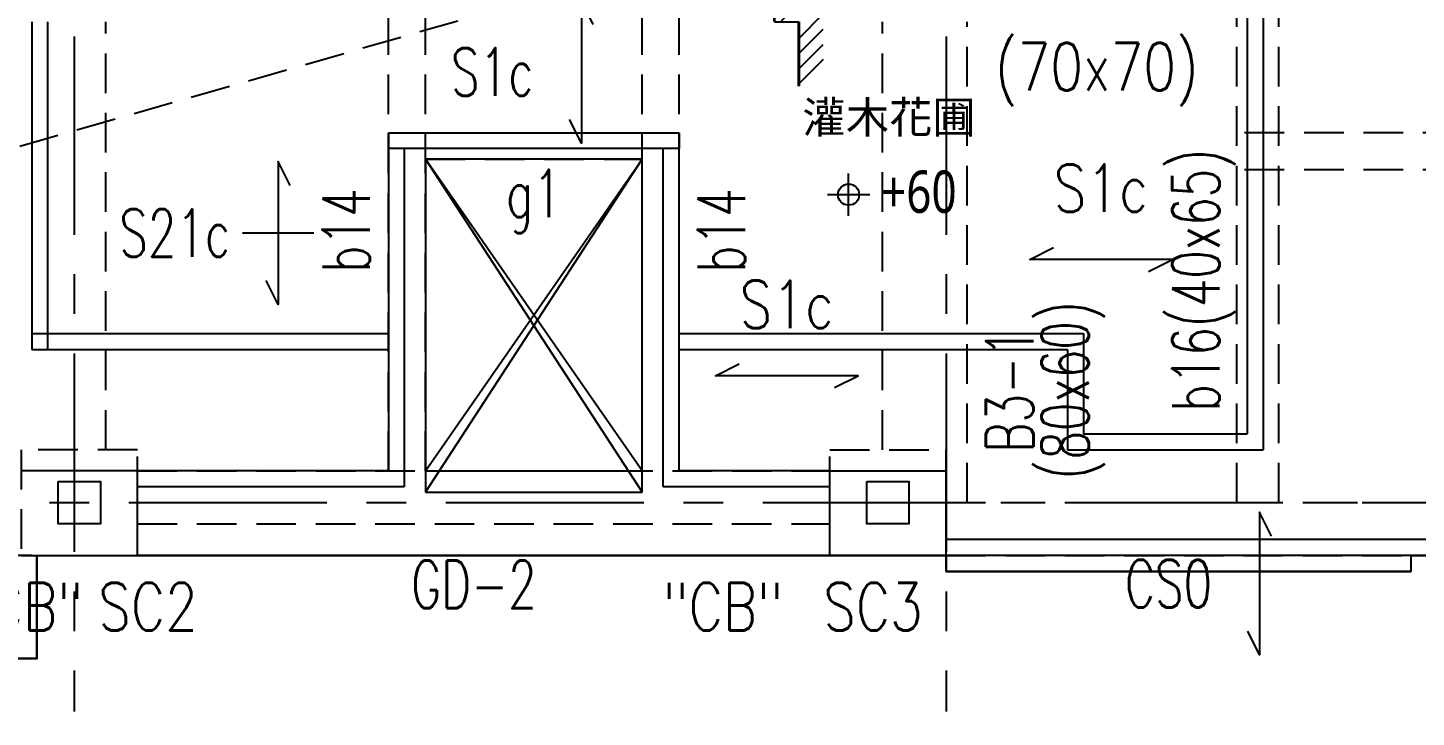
# Model space of a CAD drawing. Header units: millimetres. Extents: x -3377 to 119122, y -22007 to 15479.
# Drawn here: x 77318 to 78632, y 791 to 1443 of the extents above; entities that cross this region are included whole.
import ezdxf
from ezdxf.enums import TextEntityAlignment as Align

# ---------------------------------------------------------------- set-up
doc = ezdxf.new("R2010")
doc.units = ezdxf.units.MM
doc.header["$LTSCALE"] = 150
doc.header["$MEASUREMENT"] = 0
doc.linetypes.add('CENTER', pattern=[2, 1.25, -0.25, 0.25, -0.25])
doc.linetypes.add('HIDDEN', pattern=[0.375, 0.25, -0.125])
doc.layers.get('0').update_dxf_attribs({"plot": 0})
for name, color, linetype in [('COL', 1, 'Continuous'), ('S-COL', 7, 'Continuous'), ('S-COLB', 4, 'HIDDEN'), ('S-GRID', 1, 'CENTER'), ('S-OPEN', 13, 'Continuous'), ('S-RCBMB', 3, 'HIDDEN'), ('S-RCBMG', 2, 'HIDDEN'), ('S-SLAB', 5, 'Continuous'), ('S-SLABT', 2, 'Continuous'), ('S-TEXTB', 3, 'Continuous'), ('S-TEXTC', 3, 'Continuous'), ('S-TEXTG', 2, 'Continuous'), ('S-THIN', 201, 'Continuous'), ('SYM', 3, 'Continuous'), ('TEXT', 2, 'Continuous'), ('WALL2', 3, 'Continuous'), ('WALL3', 4, 'Continuous'), ('鋪面', 7, 'Continuous')]:
    doc.layers.add(name, color=color, linetype=linetype)
doc.layers.add('S-ARCH', color=252, linetype='Continuous', plot=False)
doc.styles.add('3E', font='simplex.shx', dxfattribs={"width": 0.8, "height": 45, "bigfont": 'dayus.shx'})
doc.styles.add('C1', font='', dxfattribs={"bigfont": 'japanese.shx'})
doc.styles.add('CS4', font='romans.shx', dxfattribs={"width": 0.7, "height": 45, "bigfont": 'lsp.shx'})
doc.styles.add('HH', font='')
doc.styles.get('C1').set_extended_font_data('微軟正黑體')
doc.styles.get('HH').set_extended_font_data('Microsoft JhengHei')

# ---------------------------------------------------------------- blocks, each defined once
blk = doc.blocks.new('COL(2F-16F)')
for points in [[(-7350.9, -2835.9), (-7460.9, -2835.9), (-7460.9, -2935.9), (-7350.9, -2935.9)], [(-6695.9, -2835.9), (-6585.9, -2835.9), (-6585.9, -2935.9), (-6695.9, -2935.9)]]:
    blk.add_lwpolyline(points, close=True)
blk = doc.blocks.new('LINE(2)')
at = {"layer": 'S-GRID'}
for points in [[(-7410.87, -344.9), (-7410.87, -3083.41)], [(-6585.87, -344.9), (-6585.87, -3083.41)], [(-8859.11, -2885.91), (-5430.87, -2885.91)]]:
    blk.add_lwpolyline(points, dxfattribs=at)
blk = doc.blocks.new('S-COL(R1)')
for points in [[(89457.3, 1014.2), (89497.3, 1014.2), (89497.3, 974.2), (89457.3, 974.2)], [(90222.3, 1014.2), (90262.3, 1014.2), (90262.3, 974.2), (90222.3, 974.2)]]:
    blk.add_lwpolyline(points, close=True)
blk = doc.blocks.new('NTSELCH1')
at = {"layer": 'S-THIN'}
for p, q in [((-2.497, 1.536), (-4.033, 0)), ((-1.539, 1.536), (-3.075, 0)), ((-0.581, 1.536), (-2.117, 0)), ((0, 1.159), (-1.177, -0.018)), ((0, 1.536), (0, 0)), ((1.05, 0), (-0.486, -1.536)), ((2.008, 0), (0.472, -1.536)), ((2.966, 0), (1.43, -1.536)), ((3.924, 0), (2.37, -1.554))]:
    blk.add_line(p, q, dxfattribs=at)
at = {"layer": 'S-THIN', "const_width": 0.169}
for points in [[(-4.074, 1.536), (0, 1.536)], [(4.074, 0), (0, 0)]]:
    blk.add_lwpolyline(points, dxfattribs=at)
blk = doc.blocks.new('DwFm')
at = {"layer": 'DEFPOINTS', "color": 252, "linetype": 'HIDDEN'}
blk.add_lwpolyline([(-6560.9, -6171), (-12110.4, -7760.1)], dxfattribs=at)
blk = doc.blocks.new('A$C491E6EDE')
at = {"color": 252}
for p, q in [((-870, -645), (-870, -742.5)), ((-870, -742.5), (-870, -645)), ((-870, -645), (-870, -742.5)), ((-120, -645), (-775, -645)), ((-10, -645), (-10, -660)), ((430, -660), (430, -645)), ((-10, -660), (-10, -660)), ((-10, -660), (430, -660)), ((-870, -742.5), (-1155, -742.5)), ((-1155, -742.5), (-870, -742.5)), ((-870, -742.5), (-1155, -742.5))]:
    blk.add_line(p, q, dxfattribs=at)
at = {"layer": 'COL', "color": 252}
for p, q in [((-775, -565), (-885, -565)), ((-775, -645), (-775, -565)), ((-120, -565), (-10, -565)), ((-120, -645), (-120, -565)), ((-10, -565), (-10, -645)), ((-885, -645), (-775, -645)), ((-10, -645), (-120, -645))]:
    blk.add_line(p, q, dxfattribs=at)
at = {"layer": 'SYM', "color": 252}
for p, q in [((-102.1, -323.6), (-102.1, -283.6)), ((-122.1, -303.6), (-82.1, -303.6))]:
    blk.add_line(p, q, dxfattribs=at)
blk.add_circle((-102.1, -303.6), 10, dxfattribs=at)
at = {"layer": 'WALL2', "color": 252}
for p, q in [((275, -70), (275, -530)), ((290, -70), (290, -545)), ((-875, -140), (-875, -450)), ((-860, -140), (-860, -450)), ((-875, -435), (-537.5, -435)), ((-262.5, -435), (120, -435)), ((120, -435), (120, -530)), ((-875, -450), (-537.5, -450)), ((-262.5, -450), (105, -450)), ((105, -450), (105, -545)), ((120, -530), (275, -530)), ((105, -545), (290, -545))]:
    blk.add_line(p, q, dxfattribs=at)
at = {"layer": 'WALL3', "color": 252}
for p, q in [((-537.5, -245), (-537.5, -565)), ((-537.5, -260), (-537.5, -245)), ((-537.5, -245), (-262.5, -245)), ((-262.5, -565), (-262.5, -245)), ((-262.5, -245), (-262.5, -260)), ((-262.5, -245), (-262.5, -260)), ((-262.5, -260), (-537.5, -260)), ((-522.5, -260), (-522.5, -580)), ((-277.5, -580), (-277.5, -260)), ((-537.5, -565), (-775, -565)), ((-120, -565), (-262.5, -565)), ((-522.5, -580), (-775, -580)), ((-120, -580), (-277.5, -580)), ((-120, -645), (-120, -580)), ((1050, -630), (-10, -630)), ((-875, -645), (-1760, -645)), ((1065, -645), (-120, -645))]:
    blk.add_line(p, q, dxfattribs=at)
at = {"layer": '鋪面', "color": 252}
for p, q in [((-502.5, -585), (-297.5, -270)), ((-502.5, -270), (-297.5, -585)), ((-297.5, -270), (-502.5, -270)), ((-502.5, -270), (-502.5, -585)), ((-297.5, -585), (-297.5, -270)), ((-502.5, -585), (-297.5, -585))]:
    blk.add_line(p, q, dxfattribs=at)
at = {"layer": 'SYM', "color": 252, "style": 'C1', "width": 0.8}
blk.add_text('+60', height=40, dxfattribs=at).set_placement((-71.4, -300.8), align=Align.MIDDLE_LEFT)
at = {"layer": 'TEXT', "color": 252, "style": 'HH'}
blk.add_text('灌木花圃', height=30, dxfattribs=at).set_placement((-63.8, -245.4), align=Align.CENTER)
blk = doc.blocks.new('2022-0217')
blk.add_blockref('A$C491E6EDE', (66086.5, -6171))

msp = doc.modelspace()

# ---------------------------------------------------------------- linework, layer by layer
at = {"layer": 'S-OPEN'}
for p, q in [((77694.43, 1024.16), (77899.43, 1319.16)), ((77899.43, 1024.16), (77694.43, 1319.16))]:
    msp.add_line(p, q, dxfattribs=at)
at = {"layer": 'S-RCBMB'}
for p, q in [((78461.93, 994.16), (78461.93, 1519.16)), ((78501.93, 994.16), (78501.93, 1519.16)), ((77659.43, 1024.16), (77659.43, 1459.16)), ((77694.43, 1024.16), (77694.43, 1459.16)), ((77899.43, 1024.16), (77899.43, 1459.16)), ((77934.43, 1024.16), (77934.43, 1459.16)), ((77694.43, 1344.16), (77899.43, 1344.16)), ((79181.93, 1344.16), (78466.93, 1344.16)), ((77694.43, 1319.16), (77899.43, 1319.16)), ((79181.93, 1309.16), (78466.93, 1309.16))]:
    msp.add_line(p, q, dxfattribs=at)
at = {"layer": 'S-RCBMG'}
for p, q in [((77391.93, 1044.16), (77391.93, 1449.16)), ((78126.93, 1044.16), (78126.93, 1449.16)), ((78206.93, 994.16), (78206.93, 1449.16)), ((77421.93, 1024.16), (78076.93, 1024.16)), ((78186.93, 994.16), (79181.93, 994.16)), ((77421.93, 974.16), (78076.93, 974.16)), ((78186.93, 944.16), (79181.93, 944.16))]:
    msp.add_line(p, q, dxfattribs=at)
at = {"layer": 'S-SLAB'}
msp.add_lwpolyline([(77041.93, 846.66), (77326.93, 846.66), (77326.93, 944.16), (78186.93, 944.16), (78186.93, 944.16), (78186.93, 929.16), (78626.93, 929.16), (78626.93, 944.16), (79291.93, 944.16), (79291.93, 1044.16), (79276.93, 1044.16), (79276.93, 1519.16), (79291.93, 1519.16), (79291.93, 1619.16), (79276.93, 1619.16), (79276.93, 2084.16), (79276.93, 2084.16), (79276.93, 2259.16), (79291.93, 2259.16), (79291.93, 2359.16)], dxfattribs=at)
msp.add_lwpolyline([(77694.43, 1024.16), (77899.43, 1024.16), (77899.43, 1319.16), (77694.43, 1319.16)], close=True, dxfattribs=at)
at = {"layer": 'S-SLABT', "color": 1}
msp.add_line((77521.29, 1249.25), (77588.79, 1249.25), dxfattribs=at)
for points in [[(77853.18, 1446.66), (77841.93, 1469.16), (77841.93, 1334.16), (77830.68, 1356.66)], [(77566.29, 1294.25), (77555.04, 1316.75), (77555.04, 1181.75), (77543.79, 1204.25)], [(78378.62, 1212.91), (78401.12, 1224.16), (78266.12, 1224.16), (78288.62, 1235.41)], [(78081.39, 1103.01), (78103.89, 1114.26), (77968.89, 1114.26), (77991.39, 1125.51)], [(78494.89, 962.49), (78483.64, 984.99), (78483.64, 849.99), (78472.39, 872.49)]]:
    msp.add_lwpolyline(points, dxfattribs=at)

# ---------------------------------------------------------------- block references
msp.add_blockref('DwFm', (84772.8, 7760.14))
at = {"layer": 'S-ARCH'}
msp.add_blockref('2022-0217', (12110.4, 7760.14), dxfattribs=at)
at = {"layer": 'S-COL'}
msp.add_blockref('S-COL(R1)', (-12110.4, 0), dxfattribs=at)
at = {"layer": 'S-COLB'}
msp.add_blockref('COL(2F-16F)', (84772.8, 3880.07), dxfattribs=at)
at = {"layer": 'S-GRID'}
msp.add_blockref('LINE(2)', (84772.8, 3880.07), dxfattribs=at)
at = {"layer": 'S-THIN', "xscale": -15, "yscale": 15, "zscale": 15, "rotation": 90}
msp.add_blockref('NTSELCH1', (78047.69, 1449.16), dxfattribs=at)

# ---------------------------------------------------------------- texts
at = {"layer": 'S-SLABT', "color": 2, "style": 'CS4', "width": 0.7}
for s, p in [('S1c', (77796.93, 1379.16)), ('S21c', (77510.04, 1226.75)), ('CS0', (78438.64, 894.99))]:
    msp.add_text(s, height=45, dxfattribs=at).set_placement(p, align=Align.RIGHT)
at = {"layer": 'S-SLABT', "color": 2, "style": '3E', "width": 0.8}
for p in [(78333.62, 1269.16), (78036.39, 1159.26)]:
    msp.add_text('S1c', height=45, dxfattribs=at).set_placement(p, align=Align.CENTER)
at = {"layer": 'S-TEXTB', "linetype": 'Continuous', "style": 'CS4', "width": 0.7}
for s, p in [('b16(40x65)', (78426.53, 1204.68)), ('b14', (77619.43, 1251.66)), ('b14', (77974.43, 1251.66))]:
    msp.add_text(s, height=45, rotation=90, dxfattribs=at).set_placement(p, align=Align.MIDDLE)
msp.add_text('g1', height=45, dxfattribs=at).set_placement((77796.93, 1279.16, 0), align=Align.MIDDLE)
at = {"layer": 'S-TEXTC', "style": 'CS4', "width": 0.8}
for s, p in [('(70x70)', (78426.07, 1384.11)), ('"CB"', (77370.84, 873.2)), ('"CB"', (78032.93, 873.2)), ('SC3', (78164.89, 873.2))]:
    msp.add_text(s, height=45, dxfattribs=at).set_placement(p, align=Align.RIGHT)
msp.add_text('SC2', height=45, dxfattribs=at).set_placement((77384.88, 873.2))
at = {"layer": 'S-TEXTG', "style": 'CS4', "width": 0.7}
msp.add_text('GD-2', height=45, dxfattribs=at).set_placement((77740.28, 916.75), align=Align.MIDDLE)
at = {"layer": 'S-TEXTG', "insert": (78280.88, 1100.39), "char_height": 45, "attachment_point": 5, "rotation": 90, "line_spacing_factor": 0.7, "style": 'CS4'}
msp.add_mtext('{\\W0.7;B3-1\\P(80x60)}', dxfattribs=at)

doc.saveas('drawing.dxf')
